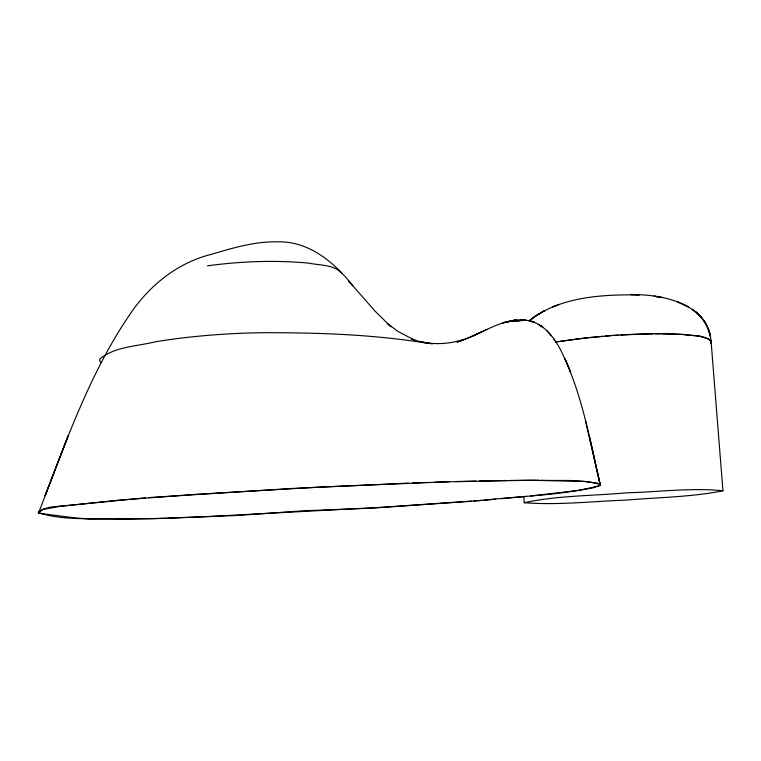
<?xml version="1.0" encoding="UTF-8"?>
<svg xmlns="http://www.w3.org/2000/svg" width="761" height="761" viewBox="0 0 761 761"><rect width="100%" height="100%" fill="white"/><g stroke="black" fill="none" stroke-linecap="round" stroke-linejoin="round"><path stroke-width="1.14" d="M523.863 496.8L524.234 502.717C557.984 505.342 592.201 501.328 626.046 500.11C658.303 497.333 691.216 497.161 722.95 490.759L711.126 341.984C708.32 303.354 662.317 294.155 630.821 294.574L639.364 294.84C602.065 294.574 559.754 296.343 529.295 320.847L535.497 316.005L544.695 310.507L533.908 317.09L529.295 320.847M524.234 502.717C557.356 495.516 592.752 495.877 626.741 492.814C658.579 491.977 691.578 487.544 722.95 490.759M662.127 333.775L684.063 334.507L700.091 336.4L709.157 339.178L711.012 341.004L710.679 342.992M482.036 500.348L380.557 507.378L205.641 516.643L153.351 518.707L89.76 519.05L74.626 517.813L38.478 513.228C64.647 445.432 88.419 375.373 129.598 314.845C148.871 285.86 177.446 262.631 211.663 254.269C233.123 247.829 255.249 241.332 277.851 241.817C308.928 241.056 334.707 262.564 352.781 285.775L348.738 281.085L374.659 310.726L390.155 326.012M710.707 342.954L711.126 341.984M487.059 329.389L471.411 336.581L456.885 342.117C482.617 335.04 510.831 309.679 538.388 324.31C548.053 329.865 554.75 339.282 560.067 348.823C581.604 391.42 589.775 439.183 600.286 485.309L593.399 487.753L579.33 490.274M481.304 332.072L471.411 336.581M559.43 304.429L552.819 306.854L557.271 305.209M463.934 339.416C446.935 344.828 428.205 345.351 411.397 338.883L415.135 340.462L397.651 331.263L387.273 323.301L390.992 326.821M502.498 323.111L516.462 319.962L504.543 322.512L514.436 320.324L513.418 320.552M555.197 342.108L578.959 338.712L610.607 335.658M557.861 341.67L587.739 337.713M577.932 490.484L530.74 495.953M207.449 265.846C241.009 261.261 275.13 260.005 308.871 263.144C319.677 265.446 334.136 264.419 341.965 273.456M38.573 513.228L43.016 509.147L50.435 507.102L145.465 497.846M590.213 337.446L602.883 336.267M526.45 496.372L501.28 498.712M484.015 500.224C522.607 495.706 562.379 495.668 599.982 485.528L600.515 484.595C581.613 478.774 560.724 481.047 540.89 480.248M495.715 499.197L473.846 501.061M605.452 336.058C631.002 334.069 656.686 332.976 682.294 334.402C691.606 336.077 704.03 334.146 711.116 341.328M471.278 501.271L371.863 508.148L303.934 510.755L236.719 515.501L167.116 518.231M148.966 497.589L292.547 488.448L408.524 483.121M613.185 335.468L618.351 335.116M620.919 334.964L653.071 333.784M412.31 482.969L427.225 482.426M165.746 518.279L122.882 519.183M434.55 482.179L448.857 481.742M455.839 481.542L476.034 481.038M479.287 480.971L506.931 480.486M509.803 480.448L538.55 480.239M655.383 333.765L659.911 333.765M122.588 519.173C94.716 517.718 64.837 521.361 38.126 512.572L39.496 510.764L43.301 509.442L58.977 506.503L118.478 500.196L196.661 494.289L321.561 487.002L444.367 481.913L530.55 480.258L584.905 481.532L597.575 483.197L600.343 484.243L600.286 485.309L585.437 420.7M429.765 343.401L432.514 343.867M422.393 342.089L431.221 343.63M428.462 343.458C373.689 334.374 317.87 332.595 262.421 332.709C226.521 333.261 190.611 336.029 155.158 341.822C136.79 346.445 114.692 346.455 99.739 359.135L99.701 360.923L101.108 362.617M683.045 304.153L688.648 307.044L676.957 301.67L678.745 302.393M546.845 330.769L551.402 335.753M554.046 339.178L554.912 340.452M589.699 437.48L600.153 484.101M63.886 446.821L45.089 495.706L68.233 435.701L63.886 446.821M520.02 320.628L512.581 321.503L524.396 320.162L520.02 320.628M524.69 319.943L520.467 319.706L525.68 320.01L524.69 319.943M656.315 296.552L654.108 296.191L661.433 297.427L656.315 296.552M530.55 321.066L529.589 320.752L534.612 322.398L530.55 321.066M539.321 324.928L538.388 324.31L543.192 327.525L539.321 324.928M695.031 311.42L692.31 309.346L698.198 314.017L695.031 311.42M700.995 316.852L695.64 311.877L700.995 316.852L705.247 322.569L700.995 316.852M705.485 323.254L703.43 319.924L707.112 325.955L709.613 332.728L705.485 323.254M566.65 362.693L565.033 358.869L570.655 372.272L566.65 362.693M709.671 333.499L708.586 329.599L710.517 336.666L709.671 333.499"/></g></svg>
